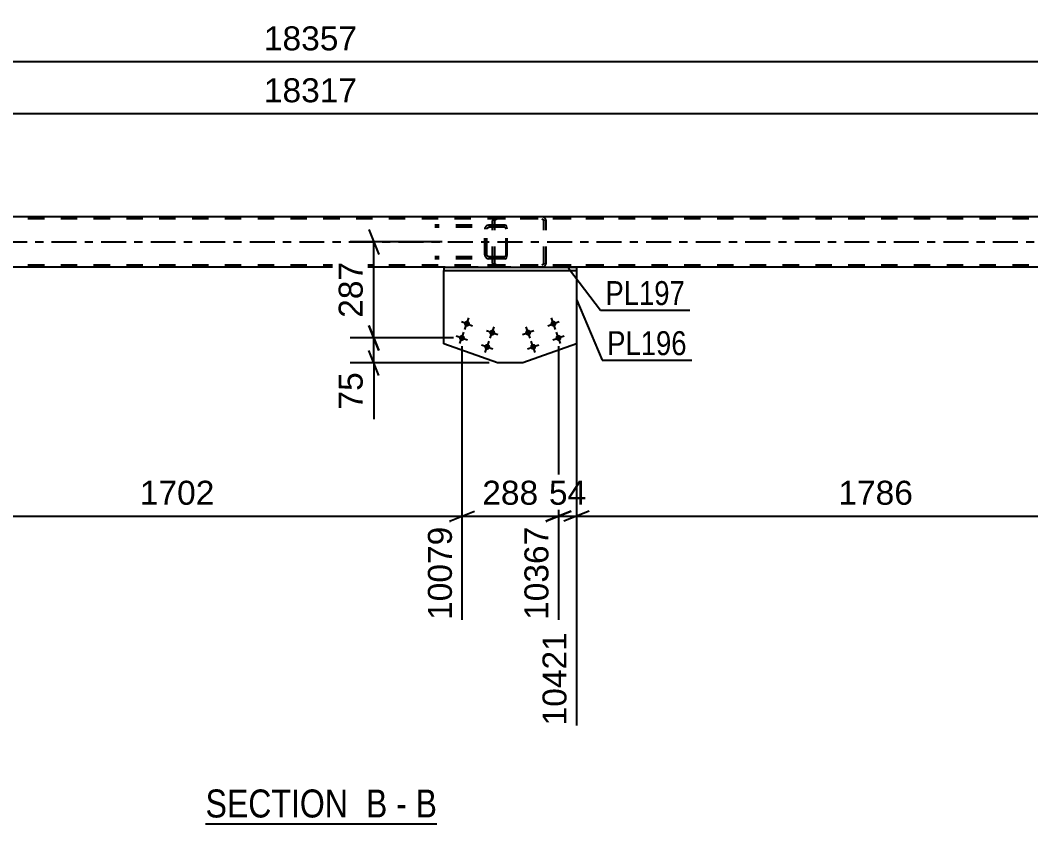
# Model space of a CAD drawing. Header units: millimetres. Extents: x -136 to 705, y -401 to 193.
# Drawn here: x 236.8 to 357.5, y -259.5 to -163.5 of the extents above; entities that cross this region are included whole.
import ezdxf

# ---------------------------------------------------------------- set-up
doc = ezdxf.new("R2010")
doc.units = ezdxf.units.MM
doc.linetypes.add('DXK_LINE_DOT2', pattern=[3.9198, 1.9599, -1.9599])
doc.linetypes.add('DXK_LINE_DOT3', pattern=[5.9187, 2.979, -0.9799, 0.9799, -0.9799])
doc.styles.add('Arial', font='ARIAL.TTF', dxfattribs={"height": 0.2})
doc.styles.add('Arial Narrow', font='ARIALN.TTF', dxfattribs={"height": 0.2})

# ---------------------------------------------------------------- blocks, each defined once
blk = doc.blocks.new('Unknown-318464307-17 - 2141')
at = {"color": 6, "linetype": 'Continuous'}
blk.add_line((258.91, -259.45), (286.56, -259.45), dxfattribs=at)
at = {"color": 0, "linetype": 'Continuous'}
for points in [[(277.02, -258.7), (277.02, -255.2), (258.91, -255.2), (258.91, -258.7)], [(280.63, -258.7), (280.63, -255.2), (278.07, -255.2), (278.07, -258.7)], [(282.95, -258.7), (282.95, -255.2), (281.68, -255.2), (281.68, -258.7)], [(286.56, -258.7), (286.56, -255.2), (284, -255.2), (284, -258.7)]]:
    blk.add_wipeout(points, dxfattribs=at)
at = {"color": 7, "linetype": 'Continuous', "style": 'Arial Narrow'}
for s, p in [('SECTION ', (258.91, -258.7)), ('B', (278.07, -258.7)), ('B', (284, -258.7)), ('-', (281.68, -258.7))]:
    blk.add_text(s, height=3.34, dxfattribs=at).set_placement(p)
blk = doc.blocks.new('Part-318464307-2407 - 2141')
at = {"color": 2, "linetype": 'Continuous'}
for p, q in [((287.38, -202.13), (287.38, -193.35)), ((303.23, -193.35), (303.23, -202.13)), ((293.79, -204.4), (287.38, -202.13)), ((303.23, -202.13), (296.82, -204.4)), ((296.82, -204.4), (293.79, -204.4))]:
    blk.add_line(p, q, dxfattribs=at)
at = {"color": 7, "linetype": 'DXK_LINE_DOT2'}
blk.add_line((287.38, -193.35), (303.23, -193.35), dxfattribs=at)
blk = doc.blocks.new('Bolt-318464307-2408 - 2141')
at = {"linetype": 'Continuous'}
for points in [[(300.13, -199.83, -1), (300.81, -199.59, -1)], [(297.11, -200.9, -1), (297.79, -200.66, -1)], [(300.73, -201.53, -1), (301.41, -201.29, -1)], [(297.71, -202.6, -1), (298.39, -202.36, -1)]]:
    blk.add_hatch(color=1, dxfattribs=at).paths.add_polyline_path(points)
at = {"color": 1, "linetype": 'Continuous'}
for p, q in [((300.71, -200.39), (300.23, -199.03)), ((297.69, -201.46), (297.21, -200.1)), ((299.79, -199.95), (301.14, -199.47)), ((296.77, -201.02), (298.13, -200.54)), ((300.39, -201.65), (301.75, -201.17)), ((301.31, -202.09), (300.83, -200.73)), ((297.37, -202.72), (298.73, -202.24)), ((298.29, -203.16), (297.81, -201.8))]:
    blk.add_line(p, q, dxfattribs=at)
blk = doc.blocks.new('Bolt-318464307-2378 - 2141')
at = {"linetype": 'Continuous'}
for points in [[(289.8, -199.59, -1), (290.48, -199.83, -1)], [(289.2, -201.29, -1), (289.88, -201.53, -1)], [(292.82, -200.66, -1), (293.5, -200.9, -1)], [(292.22, -202.36, -1), (292.9, -202.6, -1)]]:
    blk.add_hatch(color=1, dxfattribs=at).paths.add_polyline_path(points)
at = {"color": 1, "linetype": 'Continuous'}
for p, q in [((289.9, -200.39), (290.38, -199.03)), ((289.47, -199.47), (290.82, -199.95)), ((292.92, -201.46), (293.4, -200.1)), ((288.86, -201.17), (290.22, -201.65)), ((289.3, -202.09), (289.78, -200.73)), ((292.48, -200.54), (293.84, -201.02)), ((291.88, -202.24), (293.24, -202.72)), ((292.32, -203.16), (292.8, -201.8))]:
    blk.add_line(p, q, dxfattribs=at)
blk = doc.blocks.new('Part-318464307-2366 - 2141')
at = {"color": 2, "linetype": 'Continuous'}
for p, q in [((604.2, -186.95), (-61.33, -186.95)), ((287.38, -192.95), (221.46, -192.95)), ((372.51, -192.95), (303.23, -192.95))]:
    blk.add_line(p, q, dxfattribs=at)
at = {"color": 7, "linetype": 'DXK_LINE_DOT2'}
for p, q in [((604.2, -187.19), (-61.33, -187.19)), ((604.2, -192.71), (-61.33, -192.71)), ((604.2, -192.95), (-53.33, -192.95)), ((303.23, -192.95), (287.38, -192.95))]:
    blk.add_line(p, q, dxfattribs=at)
at = {"color": 7, "linetype": 'DXK_LINE_DOT3'}
blk.add_line((-61.33, -189.95), (604.2, -189.95), dxfattribs=at)
blk = doc.blocks.new('Part-318464307-2494 - 2141')
at = {"color": 2, "linetype": 'Continuous'}
for p, q in [((287.38, -192.95), (287.38, -193.35)), ((287.38, -192.95), (303.23, -192.95)), ((303.23, -192.95), (303.23, -193.35)), ((287.38, -193.35), (303.23, -193.35))]:
    blk.add_line(p, q, dxfattribs=at)
blk = doc.blocks.new('Part-318464307-2509 - 2141')
at = {"color": 7, "linetype": 'DXK_LINE_DOT2'}
for p, q in [((294.67, -187.95), (286.29, -187.95)), ((294.67, -188.19), (286.29, -188.19)), ((292.29, -188.25), (292.26, -188.43)), ((292.53, -188.34), (292.58, -188.26)), ((292.76, -187.95), (292.57, -187.99)), ((292.58, -188.26), (292.66, -188.21)), ((292.66, -188.21), (292.76, -188.19)), ((293.21, -188.19), (293.21, -187.95)), ((294.77, -187.99), (294.67, -187.95)), ((294.67, -188.19), (294.72, -188.21)), ((294.72, -188.21), (294.77, -188.26)), ((294.86, -188.09), (294.77, -187.99)), ((294.77, -188.26), (294.8, -188.34)), ((294.92, -188.25), (294.86, -188.09)), ((294.94, -188.43), (294.92, -188.25)), ((292.26, -191.47), (292.26, -188.43)), ((292.51, -188.43), (292.53, -188.34)), ((292.51, -191.47), (292.51, -188.43)), ((294.8, -188.34), (294.81, -188.43)), ((294.81, -191.47), (294.81, -188.43)), ((294.94, -191.47), (294.94, -188.43)), ((294.67, -191.71), (286.29, -191.71)), ((294.67, -191.95), (286.29, -191.95)), ((292.26, -191.47), (292.29, -191.65)), ((292.53, -191.56), (292.51, -191.47)), ((292.58, -191.64), (292.53, -191.56)), ((292.57, -191.91), (292.76, -191.95)), ((292.66, -191.69), (292.58, -191.64)), ((292.76, -191.71), (292.66, -191.69)), ((293.21, -191.95), (293.21, -191.71)), ((294.72, -191.69), (294.67, -191.71)), ((294.67, -191.95), (294.77, -191.91)), ((294.77, -191.64), (294.72, -191.69)), ((294.8, -191.56), (294.77, -191.64)), ((294.77, -191.91), (294.86, -191.81)), ((294.81, -191.47), (294.8, -191.56)), ((294.86, -191.81), (294.92, -191.65)), ((294.92, -191.65), (294.94, -191.47))]:
    blk.add_line(p, q, dxfattribs=at)
for centre, start, end in [((292.75, -188.44), 111.1501, 156.1036), ((292.75, -191.45), 203.8964, 248.8499)]:
    blk.add_arc(centre, 0.492, start, end, dxfattribs=at)
blk = doc.blocks.new('Part-318464307-2524 - 2141')
at = {"color": 7, "linetype": 'DXK_LINE_DOT2'}
for p, q in [((293.72, -186.95), (293.52, -186.99)), ((306.5, -186.95), (293.72, -186.95)), ((299.28, -186.99), (299.08, -186.95)), ((293.24, -187.25), (293.21, -187.43)), ((293.21, -192.47), (293.21, -187.43)), ((293.46, -187.43), (293.48, -187.34)), ((293.46, -192.47), (293.46, -187.43)), ((293.48, -187.34), (293.54, -187.26)), ((293.54, -187.26), (293.62, -187.21)), ((293.62, -187.21), (293.72, -187.19)), ((306.5, -187.19), (293.72, -187.19)), ((299.08, -187.19), (299.18, -187.21)), ((299.18, -187.21), (299.26, -187.26)), ((299.26, -187.26), (299.32, -187.34)), ((299.32, -187.34), (299.34, -187.43)), ((299.34, -192.47), (299.34, -187.43)), ((299.59, -187.43), (299.55, -187.25)), ((299.59, -192.47), (299.59, -187.43)), ((293.21, -192.47), (293.24, -192.65)), ((293.48, -192.56), (293.46, -192.47)), ((293.54, -192.64), (293.48, -192.56)), ((293.52, -192.91), (293.72, -192.95)), ((293.62, -192.69), (293.54, -192.64)), ((293.72, -192.71), (293.62, -192.69)), ((306.5, -192.71), (293.72, -192.71)), ((306.5, -192.95), (293.72, -192.95)), ((299.18, -192.69), (299.08, -192.71)), ((299.08, -192.95), (299.28, -192.91)), ((299.26, -192.64), (299.18, -192.69)), ((299.32, -192.56), (299.26, -192.64)), ((299.34, -192.47), (299.32, -192.56)), ((299.55, -192.65), (299.59, -192.47))]:
    blk.add_line(p, q, dxfattribs=at)
for centre, start, end in [((293.7, -187.45), 110.7583, 155.68), ((299.1, -187.45), 24.32, 69.2417), ((293.7, -192.45), 204.32, 249.2417), ((299.1, -192.45), 290.7583, 335.68)]:
    blk.add_arc(centre, 0.496, start, end, dxfattribs=at)
blk = doc.blocks.new('StraightDimension-318464307-2808 - 2141')
at = {"color": 7, "linetype": 'Continuous'}
for p, q in [((221.46, -194.35), (221.46, -247.58)), ((289.54, -202.41), (289.54, -235.1)), ((222.96, -222.09), (219.96, -223.29)), ((288.04, -223.29), (291.04, -222.09)), ((221.46, -222.69), (289.54, -222.69))]:
    blk.add_line(p, q, dxfattribs=at)
at = {"color": 0}
blk.add_wipeout([(260.55, -221.94), (260.55, -217.74), (250.46, -217.74), (250.46, -221.94)], dxfattribs=at)
at = {"color": 3, "style": 'Arial'}
blk.add_text('1702', height=2.865, dxfattribs=at).set_placement((251.06, -221.34))
at = {"color": 0, "linetype": 'Continuous'}
blk.add_wipeout([(288.94, -223.39), (284.74, -223.39), (284.74, -235.7), (288.94, -235.7)], dxfattribs=at)
at = {"color": 3, "linetype": 'Continuous', "style": 'Arial'}
blk.add_text('10079', height=2.865, rotation=90.0002, dxfattribs=at).set_placement((288.34, -235.1))
blk = doc.blocks.new('StraightDimension-318464307-2815 - 2141')
at = {"color": 7, "linetype": 'Continuous'}
for p, q in [((289.54, -202.41), (289.54, -235.1)), ((301.07, -202.41), (301.07, -235.1)), ((288.04, -223.29), (291.04, -222.09)), ((302.57, -222.09), (299.57, -223.29)), ((289.54, -222.69), (301.07, -222.69))]:
    blk.add_line(p, q, dxfattribs=at)
at = {"color": 0}
blk.add_wipeout([(299.24, -221.94), (299.24, -217.74), (291.37, -217.74), (291.37, -221.94)], dxfattribs=at)
at = {"color": 0, "linetype": 'Continuous'}
blk.add_wipeout([(300.47, -223.39), (296.27, -223.39), (296.27, -235.7), (300.47, -235.7)], dxfattribs=at)
at = {"color": 3, "style": 'Arial'}
blk.add_text('288', height=2.865, dxfattribs=at).set_placement((291.97, -221.34))
at = {"color": 3, "linetype": 'Continuous', "style": 'Arial'}
blk.add_text('10367', height=2.865, rotation=90.0002, dxfattribs=at).set_placement((299.87, -235.1))
blk = doc.blocks.new('StraightDimension-318464307-2824 - 2141')
at = {"color": 7, "linetype": 'Continuous'}
for p, q in [((303.23, -194.35), (303.23, -247.7)), ((301.07, -202.41), (301.07, -235.1)), ((299.57, -223.29), (302.57, -222.09)), ((304.73, -222.09), (301.73, -223.29)), ((301.07, -222.69), (303.23, -222.69))]:
    blk.add_line(p, q, dxfattribs=at)
at = {"color": 0}
blk.add_wipeout([(304.97, -221.94), (304.97, -217.74), (299.33, -217.74), (299.33, -221.94)], dxfattribs=at)
at = {"color": 0, "linetype": 'Continuous'}
blk.add_wipeout([(302.63, -235.99), (298.43, -235.99), (298.43, -248.3), (302.63, -248.3)], dxfattribs=at)
at = {"color": 3, "style": 'Arial'}
blk.add_text('54', height=2.865, dxfattribs=at).set_placement((299.93, -221.34))
at = {"color": 3, "linetype": 'Continuous', "style": 'Arial'}
blk.add_text('10421', height=2.865, rotation=90.0002, dxfattribs=at).set_placement((302.03, -247.7))
blk = doc.blocks.new('StraightDimension-318464307-2831 - 2141')
at = {"color": 7, "linetype": 'Continuous'}
for p, q in [((303.23, -194.35), (303.23, -247.7)), ((374.68, -202.41), (374.68, -235.1)), ((304.73, -222.09), (301.73, -223.29)), ((373.18, -223.29), (376.18, -222.09)), ((303.23, -222.69), (374.68, -222.69))]:
    blk.add_line(p, q, dxfattribs=at)
at = {"color": 0}
blk.add_wipeout([(344, -221.94), (344, -217.74), (333.91, -217.74), (333.91, -221.94)], dxfattribs=at)
at = {"color": 3, "style": 'Arial'}
blk.add_text('1786', height=2.865, dxfattribs=at).set_placement((334.51, -221.34))
at = {"color": 0, "linetype": 'Continuous'}
blk.add_wipeout([(374.08, -223.39), (369.88, -223.39), (369.88, -235.7), (374.08, -235.7)], dxfattribs=at)
at = {"color": 3, "linetype": 'Continuous', "style": 'Arial'}
blk.add_text('12207', height=2.865, rotation=90.0002, dxfattribs=at).set_placement((373.48, -235.1))
blk = doc.blocks.new('StraightDimension-318464307-2940 - 2141')
at = {"color": 7, "linetype": 'Continuous'}
for p, q in [((278.43, -188.45), (279.63, -191.45)), ((287.19, -189.95), (276.18, -189.95)), ((279.03, -201.41), (279.03, -189.95)), ((279.63, -202.91), (278.43, -199.91)), ((288.54, -201.41), (276.18, -201.41))]:
    blk.add_line(p, q, dxfattribs=at)
at = {"color": 0}
blk.add_wipeout([(278.28, -191.74), (274.08, -191.74), (274.08, -199.61), (278.28, -199.61)], dxfattribs=at)
at = {"color": 3, "style": 'Arial'}
blk.add_text('287', height=2.865, rotation=90.0002, dxfattribs=at).set_placement((277.68, -199.01))
blk = doc.blocks.new('StraightDimension-318464307-2956 - 2141')
at = {"color": 7, "linetype": 'Continuous'}
for p, q in [((278.43, -199.91), (279.63, -202.91)), ((288.54, -201.41), (276.18, -201.41)), ((279.03, -204.4), (279.03, -201.41)), ((279.63, -205.9), (278.43, -202.9)), ((292.79, -204.4), (276.18, -204.4)), ((279.03, -204.4), (279.03, -211.1)), ((279.03, -204.4), (279.03, -211.1))]:
    blk.add_line(p, q, dxfattribs=at)
at = {"color": 0}
blk.add_wipeout([(278.28, -204.92), (274.08, -204.92), (274.08, -210.57), (278.28, -210.57)], dxfattribs=at)
at = {"color": 3, "style": 'Arial'}
blk.add_text('75', height=2.865, rotation=90.0002, dxfattribs=at).set_placement((277.68, -209.97))
blk = doc.blocks.new('StraightDimension-318464307-3011 - 2141')
at = {"color": 7, "linetype": 'Continuous'}
blk.add_line((-74.23, -168.41), (617.1, -168.41), dxfattribs=at)
at = {"color": 0}
blk.add_wipeout([(277.59, -167.66), (277.59, -163.46), (265.28, -163.46), (265.28, -167.66)], dxfattribs=at)
at = {"color": 3, "style": 'Arial'}
blk.add_text('18357', height=2.865, dxfattribs=at).set_placement((265.88, -167.06))
blk = doc.blocks.new('StraightDimension-318464307-3022 - 2141')
at = {"color": 7, "linetype": 'Continuous'}
blk.add_line((-73.43, -174.61), (616.3, -174.61), dxfattribs=at)
at = {"color": 0}
blk.add_wipeout([(277.59, -173.86), (277.59, -169.66), (265.28, -169.66), (265.28, -173.86)], dxfattribs=at)
at = {"color": 3, "style": 'Arial'}
blk.add_text('18317', height=2.865, dxfattribs=at).set_placement((265.88, -173.26))
blk = doc.blocks.new('Mark-318464307-2403 - 2141')
at = {"color": 0}
blk.add_wipeout([(316.4, -203.47), (316.4, -200.47), (306.89, -200.47), (306.89, -203.47)], dxfattribs=at)
blk.add_wipeout([(316.4, -203.47), (316.4, -200.47), (306.89, -200.47), (306.89, -203.47)], dxfattribs=at)
at = {"color": 30, "linetype": 'Continuous'}
for p, q in [((303.23, -196.82), (306.29, -204.07)), ((306.29, -204.07), (317, -204.07))]:
    blk.add_line(p, q, dxfattribs=at)
at = {"color": 3, "style": 'Arial Narrow'}
blk.add_text('PL196', height=2.863, dxfattribs=at).set_placement((306.89, -203.47))
blk = doc.blocks.new('Mark-318464307-2490 - 2141')
at = {"color": 0}
blk.add_wipeout([(316.18, -197.49), (316.18, -194.49), (306.68, -194.49), (306.68, -197.49)], dxfattribs=at)
blk.add_wipeout([(316.18, -197.49), (316.18, -194.49), (306.68, -194.49), (306.68, -197.49)], dxfattribs=at)
at = {"color": 30, "linetype": 'Continuous'}
for p, q in [((302.27, -193.07), (306.08, -198.09)), ((306.08, -198.09), (316.78, -198.09))]:
    blk.add_line(p, q, dxfattribs=at)
at = {"color": 3, "style": 'Arial Narrow'}
blk.add_text('PL197', height=2.863, dxfattribs=at).set_placement((306.68, -197.49))

msp = doc.modelspace()

# ---------------------------------------------------------------- block references
for name in ['StraightDimension-318464307-3011 - 2141', 'Part-318464307-2366 - 2141', 'Part-318464307-2524 - 2141', 'Part-318464307-2509 - 2141', 'Part-318464307-2494 - 2141', 'Part-318464307-2407 - 2141', 'Bolt-318464307-2378 - 2141', 'Bolt-318464307-2408 - 2141', 'Unknown-318464307-17 - 2141']:
    msp.add_blockref(name, (0, 0))

# ---------------------------------------------------------------- next in the draw order: block references
for name in ['StraightDimension-318464307-3022 - 2141', 'StraightDimension-318464307-2808 - 2141']:
    msp.add_blockref(name, (0, 0))

# ---------------------------------------------------------------- next in the draw order: block references
msp.add_blockref('StraightDimension-318464307-2815 - 2141', (0, 0))

# ---------------------------------------------------------------- next in the draw order: block references
for name in ['StraightDimension-318464307-2940 - 2141', 'StraightDimension-318464307-2824 - 2141']:
    msp.add_blockref(name, (0, 0))

# ---------------------------------------------------------------- next in the draw order: block references
for name in ['StraightDimension-318464307-2831 - 2141', 'StraightDimension-318464307-2956 - 2141']:
    msp.add_blockref(name, (0, 0))

# ---------------------------------------------------------------- next in the draw order: block references
msp.add_blockref('Mark-318464307-2403 - 2141', (0, 0))

# ---------------------------------------------------------------- next in the draw order: block references
msp.add_blockref('Mark-318464307-2490 - 2141', (0, 0))

doc.saveas('drawing.dxf')
